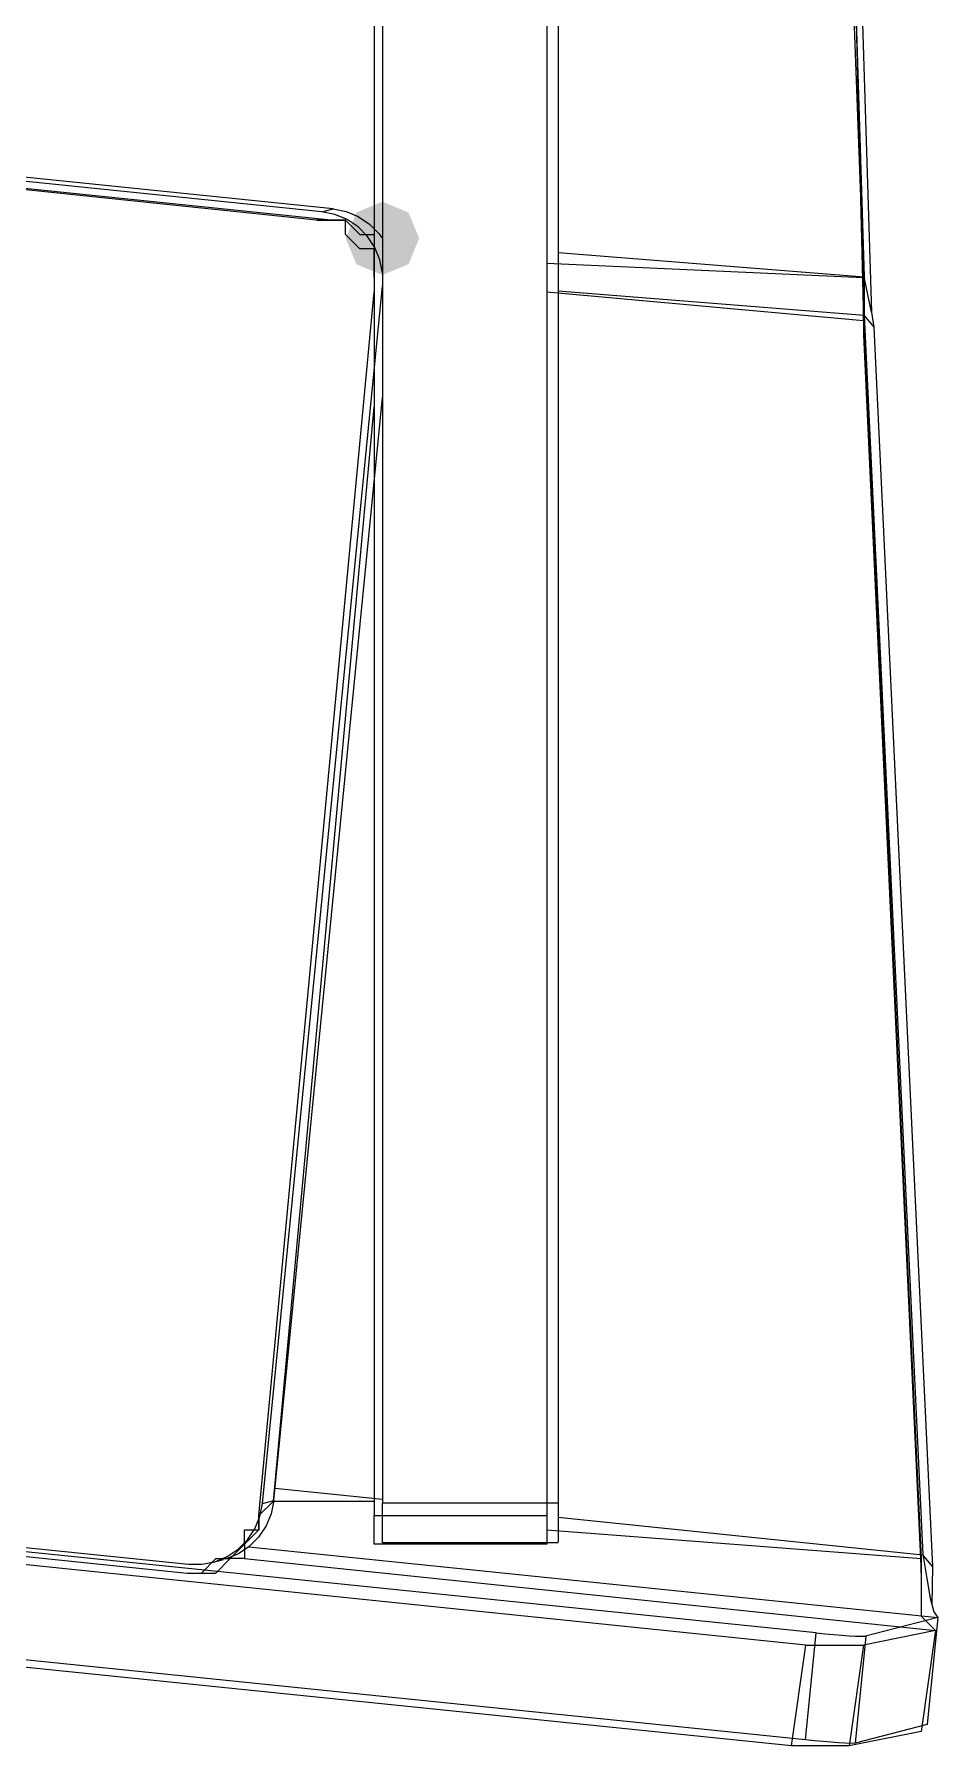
# Model space of a CAD drawing. Extents: x 3 to 592, y 5 to 207.
# Drawn here: x 142.007 to 144.221, y 33.091 to 37.285 of the extents above; entities that cross this region are included whole.
import ezdxf

# ---------------------------------------------------------------- set-up
doc = ezdxf.new("R2010")
doc.units = 0
doc.layers.get('0').update_dxf_attribs({"linetype": 'CONTINUOUS'})

msp = doc.modelspace()

# ---------------------------------------------------------------- hatches: boundary and pattern name
h = msp.add_hatch(color=7)
h.dxf.hatch_style = 2
h.paths.add_polyline_path([(142.859901, 36.695204), (142.796368, 36.721629), (142.769943, 36.785162), (142.796368, 36.848695), (142.859901, 36.87512), (142.923787, 36.848695), (142.950212, 36.785162), (142.923787, 36.721629)])
h = msp.add_hatch(color=7)
h.dxf.hatch_style = 2
h.paths.add_polyline_path([(142.859901, 36.695204), (142.796368, 36.721629), (142.769943, 36.785162), (142.796368, 36.848695), (142.859901, 36.87512), (142.923787, 36.848695), (142.950212, 36.785162), (142.923787, 36.721629)])
h = msp.add_hatch(color=7)
h.dxf.hatch_style = 2
h.paths.add_polyline_path([(142.859901, 36.695204), (142.796368, 36.721629), (142.769943, 36.785162), (142.796368, 36.848695), (142.859901, 36.87512), (142.923787, 36.848695), (142.950212, 36.785162), (142.923787, 36.721629)])
h = msp.add_hatch(color=7)
h.dxf.hatch_style = 2
h.paths.add_polyline_path([(142.859901, 36.695204), (142.796368, 36.721629), (142.769943, 36.785162), (142.796368, 36.848695), (142.859901, 36.87512), (142.923787, 36.848695), (142.950212, 36.785162), (142.923787, 36.721629)])

# ---------------------------------------------------------------- linework, layer by layer
at = {"color": 7}
for points in [[(142.839722, 39.722778), (142.839722, 39.193611), (142.839722, 38.664444), (142.839722, 38.1), (142.839722, 37.570833), (142.839722, 37.006389), (142.839722, 36.441944), (142.839722, 35.8775), (142.839722, 35.348333), (142.839722, 34.783889), (142.839722, 34.219444), (142.839722, 33.655)], [(143.263056, 39.722778), (143.263056, 39.193611), (143.263056, 38.664444), (143.263056, 38.1), (143.263056, 37.570833), (143.263056, 37.006389), (143.263056, 36.441944), (143.263056, 35.8775), (143.263056, 35.348333), (143.263056, 34.783889), (143.263056, 34.219444), (143.263056, 33.655)], [(143.933333, 39.546389), (144.039167, 36.688889)], [(143.951784, 39.549387), (144.040684, 36.691182)], [(143.951784, 39.549387), (144.040684, 36.691182)], [(143.951784, 39.549387), (144.040684, 36.691182)], [(143.951784, 39.549387), (144.040684, 36.691182)], [(143.968611, 39.440556), (144.039167, 36.583056)], [(143.969705, 39.462428), (144.058605, 36.604222)], [(143.969705, 39.462428), (144.058605, 36.604222)], [(143.969705, 39.462428), (144.058605, 36.604222)], [(143.969705, 39.462428), (144.058605, 36.604222)], [(142.860219, 39.350421), (142.860219, 39.215307), (142.860219, 38.671676), (142.860219, 38.124165), (142.860219, 37.573479), (142.860219, 37.019971), (142.860219, 36.465051), (142.860219, 35.908721), (142.860219, 35.352037), (142.860219, 34.795354), (142.860219, 34.239729), (142.860219, 33.685868)], [(142.860219, 39.350421), (142.860219, 39.215307), (142.860219, 38.671676), (142.860219, 38.124165), (142.860219, 37.573479), (142.860219, 37.019971), (142.860219, 36.465051), (142.860219, 35.908721), (142.860219, 35.352037), (142.860219, 34.795354), (142.860219, 34.239729), (142.860219, 33.685868)], [(142.860219, 39.350421), (142.860219, 39.215307), (142.860219, 38.671676), (142.860219, 38.124165), (142.860219, 37.573479), (142.860219, 37.019971), (142.860219, 36.465051), (142.860219, 35.908721), (142.860219, 35.352037), (142.860219, 34.795354), (142.860219, 34.239729), (142.860219, 33.685868)], [(142.860219, 39.350421), (142.860219, 39.215307), (142.860219, 38.671676), (142.860219, 38.124165), (142.860219, 37.573479), (142.860219, 37.019971), (142.860219, 36.465051), (142.860219, 35.908721), (142.860219, 35.352037), (142.860219, 34.795354), (142.860219, 34.239729), (142.860219, 33.685868)], [(143.290784, 39.350421), (143.290784, 39.215307), (143.290784, 38.671676), (143.290784, 38.124165), (143.290784, 37.573479), (143.290784, 37.019971), (143.290784, 36.465051), (143.290784, 35.908721), (143.290784, 35.352037), (143.290784, 34.795354), (143.290784, 34.239729), (143.290784, 33.685868)], [(143.290784, 39.350421), (143.290784, 39.215307), (143.290784, 38.671676), (143.290784, 38.124165), (143.290784, 37.573479), (143.290784, 37.019971), (143.290784, 36.465051), (143.290784, 35.908721), (143.290784, 35.352037), (143.290784, 34.795354), (143.290784, 34.239729), (143.290784, 33.685868)], [(143.290784, 39.350421), (143.290784, 39.215307), (143.290784, 38.671676), (143.290784, 38.124165), (143.290784, 37.573479), (143.290784, 37.019971), (143.290784, 36.465051), (143.290784, 35.908721), (143.290784, 35.352037), (143.290784, 34.795354), (143.290784, 34.239729), (143.290784, 33.685868)], [(143.290784, 39.350421), (143.290784, 39.215307), (143.290784, 38.671676), (143.290784, 38.124165), (143.290784, 37.573479), (143.290784, 37.019971), (143.290784, 36.465051), (143.290784, 35.908721), (143.290784, 35.352037), (143.290784, 34.795354), (143.290784, 34.239729), (143.290784, 33.685868)], [(143.898056, 33.3375), (99.730278, 37.888333)], [(143.862778, 33.090556), (99.695, 37.606111)], [(142.698611, 36.83), (138.641667, 37.253333)], [(142.733889, 36.83), (138.641667, 37.253333)], [(142.711629, 36.850355), (138.643042, 37.267339)], [(142.711629, 36.850355), (138.643042, 37.267339)], [(142.711629, 36.850355), (138.643042, 37.267339)], [(142.711629, 36.850355), (138.643042, 37.267339)], [(142.739251, 36.857552), (138.670665, 37.274535)], [(142.739251, 36.857552), (138.670665, 37.274535)], [(142.739251, 36.857552), (138.670665, 37.274535)], [(142.739251, 36.857552), (138.670665, 37.274535)], [(142.711629, 36.850355), (142.739145, 36.857411)], [(142.711629, 36.850355), (142.739145, 36.857411)], [(142.711629, 36.850355), (142.739145, 36.857411)], [(142.711629, 36.850355), (142.739145, 36.857411)], [(142.860219, 36.700566), (142.853869, 36.732316), (142.841521, 36.762655), (142.82353, 36.789819), (142.800599, 36.813102), (142.773435, 36.831446), (142.743449, 36.843794), (142.711699, 36.850496)], [(142.860219, 36.700566), (142.853869, 36.732316), (142.841521, 36.762655), (142.82353, 36.789819), (142.800599, 36.813102), (142.773435, 36.831446), (142.743449, 36.843794), (142.711699, 36.850496)], [(142.860219, 36.700566), (142.853869, 36.732316), (142.841521, 36.762655), (142.82353, 36.789819), (142.800599, 36.813102), (142.773435, 36.831446), (142.743449, 36.843794), (142.711699, 36.850496)], [(142.860219, 36.700566), (142.853869, 36.732316), (142.841521, 36.762655), (142.82353, 36.789819), (142.800599, 36.813102), (142.773435, 36.831446), (142.743449, 36.843794), (142.711699, 36.850496)], [(142.739251, 36.857552), (142.771001, 36.851202), (142.800987, 36.838502), (142.828151, 36.820157), (142.851082, 36.797227), (142.859901, 36.785232)], [(142.739251, 36.857552), (142.771001, 36.851202), (142.800987, 36.838502), (142.828151, 36.820157), (142.851082, 36.797227), (142.859901, 36.785232)], [(142.739251, 36.857552), (142.771001, 36.851202), (142.800987, 36.838502), (142.828151, 36.820157), (142.851082, 36.797227), (142.859901, 36.785232)], [(142.739251, 36.857552), (142.771001, 36.851202), (142.800987, 36.838502), (142.828151, 36.820157), (142.851082, 36.797227), (142.859901, 36.785232)], [(142.839722, 36.688889), (142.839722, 36.724167), (142.839722, 36.759444), (142.804444, 36.759444), (142.769167, 36.794722), (142.769167, 36.83), (142.733889, 36.83), (142.698611, 36.83)], [(142.698611, 36.83), (142.733889, 36.83)], [(142.733889, 36.83), (142.769167, 36.83), (142.804444, 36.794722), (142.839722, 36.794722), (142.839722, 36.759444)], [(143.290784, 36.750872), (144.040789, 36.691252)], [(143.290784, 36.750872), (144.040789, 36.691252)], [(143.290784, 36.750872), (144.040789, 36.691252)], [(143.290784, 36.750872), (144.040789, 36.691252)], [(143.263056, 36.724167), (144.039167, 36.688889)], [(142.566072, 33.684281), (142.860289, 36.667722)], [(142.566072, 33.684281), (142.860289, 36.667722)], [(142.566072, 33.684281), (142.860289, 36.667722)], [(142.566072, 33.684281), (142.860289, 36.667722)], [(144.039167, 36.688889), (144.039167, 36.583056)], [(144.039167, 36.583056), (144.039167, 36.688889)], [(144.04086, 36.691111), (144.040507, 36.596567)], [(144.04086, 36.691111), (144.040507, 36.596567)], [(144.04086, 36.691111), (144.040507, 36.596567)], [(144.04086, 36.691111), (144.040507, 36.596567)], [(144.058746, 36.604152), (144.040754, 36.690935)], [(144.058746, 36.604152), (144.040754, 36.690935)], [(144.058746, 36.604152), (144.040754, 36.690935)], [(144.058746, 36.604152), (144.040754, 36.690935)], [(142.5575, 33.655), (142.839722, 36.653611)], [(144.039167, 36.583056), (143.263056, 36.653611)], [(144.040507, 36.596496), (143.290854, 36.656116)], [(144.040507, 36.596496), (143.290854, 36.656116)], [(144.040507, 36.596496), (143.290854, 36.656116)], [(144.040507, 36.596496), (143.290854, 36.656116)], [(144.039167, 36.583056), (144.180278, 33.549167)], [(144.039167, 36.583056), (144.039167, 36.547778)], [(144.039167, 36.583056), (144.039167, 36.547778)], [(144.040507, 36.596496), (144.184441, 33.55908)], [(144.040507, 36.596496), (144.064143, 36.567216)], [(144.040507, 36.596496), (144.184441, 33.55908)], [(144.040507, 36.596496), (144.064143, 36.567216)], [(144.040507, 36.596496), (144.184441, 33.55908)], [(144.040507, 36.596496), (144.064143, 36.567216)], [(144.040507, 36.596496), (144.184441, 33.55908)], [(144.040507, 36.596496), (144.064143, 36.567216)], [(144.058746, 36.604152), (144.06439, 36.56711)], [(144.058746, 36.604152), (144.06439, 36.56711)], [(144.058746, 36.604152), (144.06439, 36.56711)], [(144.058746, 36.604152), (144.06439, 36.56711)], [(144.039167, 36.547778), (144.180278, 33.513889)], [(144.064249, 36.567075), (144.208182, 33.529658)], [(144.064249, 36.567075), (144.208182, 33.529658)], [(144.064249, 36.567075), (144.208182, 33.529658)], [(144.064249, 36.567075), (144.208182, 33.529658)], [(142.592778, 33.690278), (142.839722, 36.371389)], [(142.593695, 33.691477), (142.860395, 36.394813)], [(142.593695, 33.691477), (142.860395, 36.394813)], [(142.593695, 33.691477), (142.860395, 36.394813)], [(142.593695, 33.691477), (142.860395, 36.394813)], [(143.922926, 33.367345), (137.629862, 34.012137)], [(143.922926, 33.367345), (137.629862, 34.012137)], [(143.922926, 33.367345), (137.629862, 34.012137)], [(143.922926, 33.367345), (137.629862, 34.012137)], [(138.288889, 33.937222), (142.381111, 33.513889)], [(138.316159, 33.952321), (142.384745, 33.535338)], [(138.316159, 33.952321), (142.384745, 33.535338)], [(138.316159, 33.952321), (142.384745, 33.535338)], [(138.316159, 33.952321), (142.384745, 33.535338)], [(143.897032, 33.104914), (137.603968, 33.749705)], [(143.897032, 33.104914), (137.603968, 33.749705)], [(143.897032, 33.104914), (137.603968, 33.749705)], [(143.897032, 33.104914), (137.603968, 33.749705)], [(142.592778, 33.690278), (142.5575, 33.655), (142.5575, 33.619722), (142.522222, 33.584444), (142.522222, 33.549167), (142.486944, 33.549167), (142.451667, 33.513889)], [(142.593695, 33.691477), (142.587345, 33.659374), (142.574998, 33.629388), (142.556653, 33.602224), (142.533723, 33.579294), (142.506912, 33.561302), (142.476926, 33.548955)], [(142.593695, 33.691477), (142.587345, 33.659374), (142.574998, 33.629388), (142.556653, 33.602224), (142.533723, 33.579294), (142.506912, 33.561302), (142.476926, 33.548955)], [(142.593695, 33.691477), (142.587345, 33.659374), (142.574998, 33.629388), (142.556653, 33.602224), (142.533723, 33.579294), (142.506912, 33.561302), (142.476926, 33.548955)], [(142.593695, 33.691477), (142.587345, 33.659374), (142.574998, 33.629388), (142.556653, 33.602224), (142.533723, 33.579294), (142.506912, 33.561302), (142.476926, 33.548955)], [(142.5575, 33.655), (142.592778, 33.690278)], [(142.566072, 33.684281), (142.593589, 33.691336)], [(142.566072, 33.684281), (142.593589, 33.691336)], [(142.566072, 33.684281), (142.593589, 33.691336)], [(142.566072, 33.684281), (142.593589, 33.691336)], [(142.592778, 33.690278), (142.839722, 33.690278)], [(142.596694, 33.721746), (142.860219, 33.694582)], [(142.596694, 33.721746), (142.860219, 33.694582)], [(142.596694, 33.721746), (142.860219, 33.694582)], [(142.596694, 33.721746), (142.860219, 33.694582)], [(142.860219, 33.685762), (143.290607, 33.685762)], [(142.860219, 33.685762), (143.290607, 33.685762)], [(142.860219, 33.685762), (143.290607, 33.685762)], [(142.860219, 33.685762), (143.290607, 33.685762)], [(142.860219, 33.587549), (142.860219, 33.603777), (142.860219, 33.615771), (142.860219, 33.630235), (142.860219, 33.647521), (142.860219, 33.665866), (142.860219, 33.685621)], [(142.860219, 33.587549), (142.860219, 33.603777), (142.860219, 33.615771), (142.860219, 33.630235), (142.860219, 33.647521), (142.860219, 33.665866), (142.860219, 33.685621)], [(142.860219, 33.587549), (142.860219, 33.603777), (142.860219, 33.615771), (142.860219, 33.630235), (142.860219, 33.647521), (142.860219, 33.665866), (142.860219, 33.685621)], [(142.860219, 33.587549), (142.860219, 33.603777), (142.860219, 33.615771), (142.860219, 33.630235), (142.860219, 33.647521), (142.860219, 33.665866), (142.860219, 33.685621)], [(143.290784, 33.685762), (143.290784, 33.666007), (143.290784, 33.647309), (143.290784, 33.630376), (143.290784, 33.615559), (143.290784, 33.603565), (143.290784, 33.589454)], [(143.290784, 33.685762), (143.290784, 33.666007), (143.290784, 33.647309), (143.290784, 33.630376), (143.290784, 33.615559), (143.290784, 33.603565), (143.290784, 33.589454)], [(143.290784, 33.685762), (143.290784, 33.666007), (143.290784, 33.647309), (143.290784, 33.630376), (143.290784, 33.615559), (143.290784, 33.603565), (143.290784, 33.589454)], [(143.290784, 33.685762), (143.290784, 33.666007), (143.290784, 33.647309), (143.290784, 33.630376), (143.290784, 33.615559), (143.290784, 33.603565), (143.290784, 33.589454)], [(142.381111, 33.513889), (142.416389, 33.513889), (142.451667, 33.549167), (142.486944, 33.549167), (142.522222, 33.584444), (142.522222, 33.619722), (142.5575, 33.619722), (142.5575, 33.655)], [(142.38478, 33.535444), (142.417236, 33.535444), (142.448986, 33.541441), (142.479324, 33.554141), (142.506136, 33.572132), (142.529066, 33.595063), (142.547411, 33.622227), (142.559758, 33.652213), (142.566108, 33.684316)], [(142.38478, 33.535444), (142.417236, 33.535444), (142.448986, 33.541441), (142.479324, 33.554141), (142.506136, 33.572132), (142.529066, 33.595063), (142.547411, 33.622227), (142.559758, 33.652213), (142.566108, 33.684316)], [(142.38478, 33.535444), (142.417236, 33.535444), (142.448986, 33.541441), (142.479324, 33.554141), (142.506136, 33.572132), (142.529066, 33.595063), (142.547411, 33.622227), (142.559758, 33.652213), (142.566108, 33.684316)], [(142.38478, 33.535444), (142.417236, 33.535444), (142.448986, 33.541441), (142.479324, 33.554141), (142.506136, 33.572132), (142.529066, 33.595063), (142.547411, 33.622227), (142.559758, 33.652213), (142.566108, 33.684316)], [(142.839722, 33.655), (143.263056, 33.655)], [(142.839722, 33.584444), (142.839722, 33.619722), (142.839722, 33.655)], [(143.263056, 33.655), (143.263056, 33.619722), (143.263056, 33.584444)], [(143.290784, 33.650626), (144.18437, 33.558903)], [(143.290784, 33.650626), (144.18437, 33.558903)], [(143.290784, 33.650626), (144.18437, 33.558903)], [(143.290784, 33.650626), (144.18437, 33.558903)], [(143.263056, 33.619722), (144.180278, 33.549167)], [(142.532312, 33.577989), (144.221059, 33.404775)], [(142.532312, 33.577989), (144.221059, 33.404775)], [(142.532312, 33.577989), (144.221059, 33.404775)], [(142.532312, 33.577989), (144.221059, 33.404775)], [(143.263056, 33.584444), (142.839722, 33.584444)], [(143.290784, 33.587549), (142.860395, 33.587549)], [(143.290784, 33.587549), (142.860395, 33.587549)], [(143.290784, 33.587549), (142.860395, 33.587549)], [(143.290784, 33.587549), (142.860395, 33.587549)], [(142.443024, 33.539889), (142.47054, 33.546944)], [(142.443024, 33.539889), (142.47054, 33.546944)], [(142.443024, 33.539889), (142.47054, 33.546944)], [(142.443024, 33.539889), (142.47054, 33.546944)], [(142.522222, 33.549167), (144.215556, 33.372778)], [(144.180278, 33.549167), (144.180278, 33.478611), (144.180278, 33.443333), (144.180278, 33.408056), (144.215556, 33.372778)], [(144.180278, 33.513889), (144.180278, 33.549167)], [(144.184441, 33.55908), (144.193966, 33.500871), (144.202432, 33.452188), (144.211252, 33.418674), (144.221129, 33.404916)], [(144.184441, 33.55908), (144.193966, 33.500871), (144.202432, 33.452188), (144.211252, 33.418674), (144.221129, 33.404916)], [(144.184441, 33.55908), (144.193966, 33.500871), (144.202432, 33.452188), (144.211252, 33.418674), (144.221129, 33.404916)], [(144.184441, 33.55908), (144.193966, 33.500871), (144.202432, 33.452188), (144.211252, 33.418674), (144.221129, 33.404916)], [(144.208182, 33.529658), (144.184546, 33.558939)], [(144.208182, 33.529658), (144.184546, 33.558939)], [(144.208182, 33.529658), (144.184546, 33.558939)], [(144.208182, 33.529658), (144.184546, 33.558939)], [(144.208182, 33.529658), (144.206771, 33.436172)], [(144.208182, 33.529658), (144.206771, 33.436172)], [(144.208182, 33.529658), (144.206771, 33.436172)], [(144.208182, 33.529658), (144.206771, 33.436172)], [(142.416389, 33.513889), (142.451667, 33.513889)], [(144.180278, 33.513889), (144.180278, 33.408056)], [(144.221165, 33.404951), (144.044423, 33.35909)], [(144.221165, 33.404951), (144.044423, 33.35909)], [(144.221165, 33.404951), (144.044423, 33.35909)], [(144.221165, 33.404951), (144.044423, 33.35909)], [(144.221165, 33.404951), (144.195412, 33.142484)], [(144.221165, 33.404951), (144.195412, 33.142484)], [(144.221165, 33.404951), (144.195412, 33.142484)], [(144.221165, 33.404951), (144.195412, 33.142484)], [(143.897032, 33.104914), (143.922785, 33.36738)], [(143.897032, 33.104914), (143.922785, 33.36738)], [(143.897032, 33.104914), (143.922785, 33.36738)], [(143.897032, 33.104914), (143.922785, 33.36738)], [(143.922926, 33.367345), (143.944446, 33.365228), (143.965965, 33.363112), (143.986074, 33.361701), (144.004065, 33.360289), (144.019587, 33.359231), (144.031582, 33.358878), (144.044635, 33.359231)], [(143.922926, 33.367345), (143.944446, 33.365228), (143.965965, 33.363112), (143.986074, 33.361701), (144.004065, 33.360289), (144.019587, 33.359231), (144.031582, 33.358878), (144.044635, 33.359231)], [(143.922926, 33.367345), (143.944446, 33.365228), (143.965965, 33.363112), (143.986074, 33.361701), (144.004065, 33.360289), (144.019587, 33.359231), (144.031582, 33.358878), (144.044635, 33.359231)], [(143.922926, 33.367345), (143.944446, 33.365228), (143.965965, 33.363112), (143.986074, 33.361701), (144.004065, 33.360289), (144.019587, 33.359231), (144.031582, 33.358878), (144.044635, 33.359231)], [(144.044494, 33.35909), (144.018741, 33.096623)], [(144.044494, 33.35909), (144.018741, 33.096623)], [(144.044494, 33.35909), (144.018741, 33.096623)], [(144.044494, 33.35909), (144.018741, 33.096623)], [(144.215556, 33.372778), (144.039167, 33.3375)], [(144.215556, 33.372778), (144.180278, 33.125833)], [(143.862778, 33.090556), (143.898056, 33.3375)], [(143.898056, 33.3375), (143.933333, 33.3375), (143.968611, 33.3375), (144.003889, 33.3375), (144.039167, 33.3375)], [(144.039167, 33.3375), (144.003889, 33.090556)], [(144.195306, 33.14252), (144.018564, 33.096659)], [(144.195306, 33.14252), (144.018564, 33.096659)], [(144.195306, 33.14252), (144.018564, 33.096659)], [(144.195306, 33.14252), (144.018564, 33.096659)], [(144.018635, 33.096659), (144.005935, 33.096306), (143.993588, 33.097011), (143.978066, 33.097717), (143.960074, 33.099128), (143.939966, 33.100892), (143.918799, 33.102656), (143.896927, 33.104772)], [(144.018635, 33.096659), (144.005935, 33.096306), (143.993588, 33.097011), (143.978066, 33.097717), (143.960074, 33.099128), (143.939966, 33.100892), (143.918799, 33.102656), (143.896927, 33.104772)], [(144.018635, 33.096659), (144.005935, 33.096306), (143.993588, 33.097011), (143.978066, 33.097717), (143.960074, 33.099128), (143.939966, 33.100892), (143.918799, 33.102656), (143.896927, 33.104772)], [(144.018635, 33.096659), (144.005935, 33.096306), (143.993588, 33.097011), (143.978066, 33.097717), (143.960074, 33.099128), (143.939966, 33.100892), (143.918799, 33.102656), (143.896927, 33.104772)], [(144.180278, 33.125833), (144.003889, 33.090556)], [(144.003889, 33.090556), (143.968611, 33.090556), (143.933333, 33.090556), (143.898056, 33.090556), (143.862778, 33.090556)]]:
    msp.add_lwpolyline(points, dxfattribs=at)

doc.saveas('drawing.dxf')
